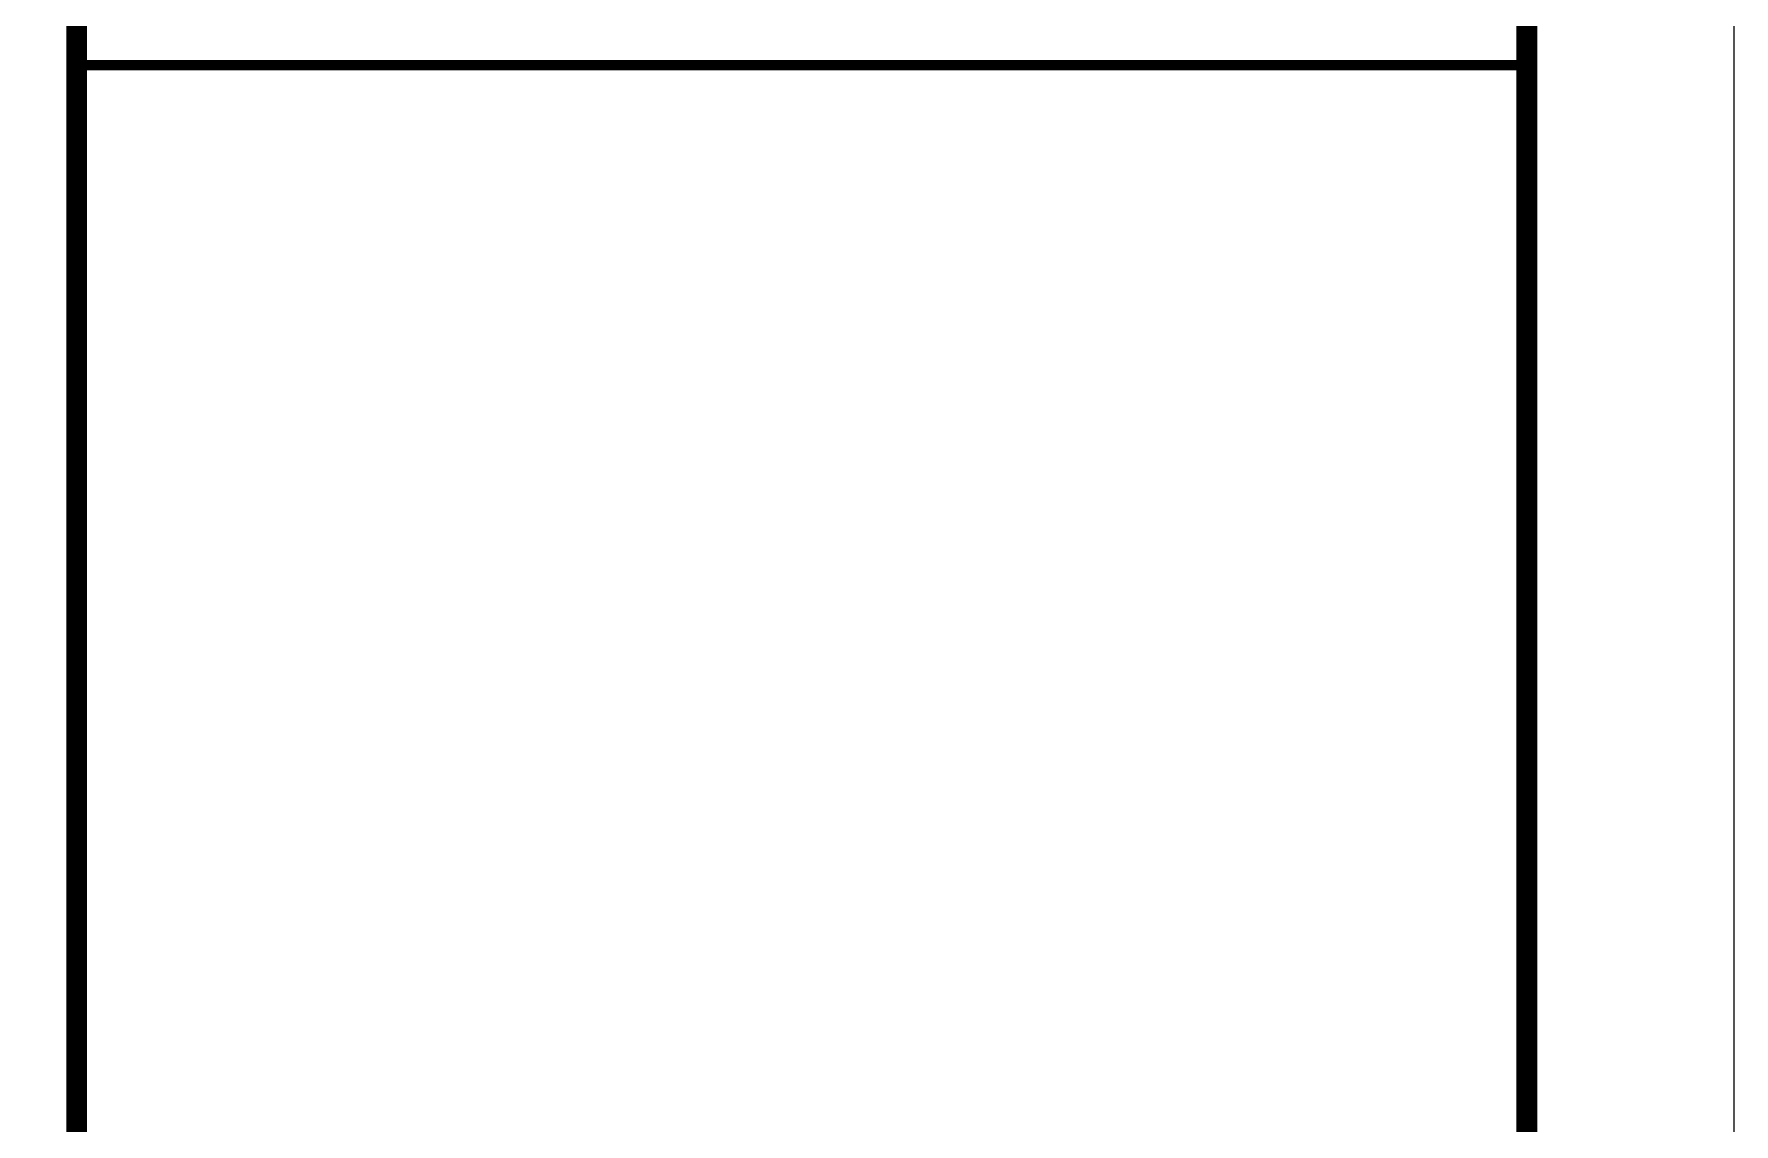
# Model space of a CAD drawing. Extents: x -307088 to 5640332, y -3541089 to -2181377.
# Drawn here: x 5578717 to 5591026, y -3502526 to -3494638 of the extents above; entities that cross this region are included whole.
import ezdxf

# ---------------------------------------------------------------- set-up
doc = ezdxf.new("R2010")
doc.units = 0
doc.header["$LTSCALE"] = 100
doc.header["$MEASUREMENT"] = 0
doc.layers.get('0').update_dxf_attribs({"linetype": 'CONTINUOUS'})
doc.layers.add('PUB_TITLE', color=4, linetype='CONTINUOUS')

# ---------------------------------------------------------------- blocks, each defined once
blk = doc.blocks.new('A$C7C132CDA')
at = {"layer": 'PUB_TITLE', "const_width": 50}
blk.add_lwpolyline([(7025, 25), (7025, 10242.6), (25, 10242.6), (25, 25)], close=True, dxfattribs=at)
blk = doc.blocks.new('A$C24767006')
at = {"layer": 'PUB_TITLE', "const_width": 150, "elevation": 1874}
blk.add_lwpolyline([(75, 60038), (75, 37)], dxfattribs=at)
at = {"xscale": 1.5, "yscale": 1.5, "zscale": 1.5}
blk.add_blockref('A$C7C132CDA', (37, 29400, 1874), dxfattribs=at)

msp = doc.modelspace()

# ---------------------------------------------------------------- linework, layer by layer
at = {"layer": 'PUB_TITLE'}
msp.add_lwpolyline([(5479576.3, -3541089.1), (5591026.3, -3541089.1), (5591026.3, -3478089.1), (5479576.3, -3478089.1)], close=True, dxfattribs=at)
at = {"layer": 'PUB_TITLE', "const_width": 150}
msp.add_lwpolyline([(5483326.3, -3539589.1), (5589526.3, -3539589.1), (5589526.3, -3479589.1), (5483326.3, -3479589.1)], close=True, dxfattribs=at)

# ---------------------------------------------------------------- block references
msp.add_blockref('A$C24767006', (5578951.3, -3539626.6, -1873.5))

doc.saveas('drawing.dxf')
